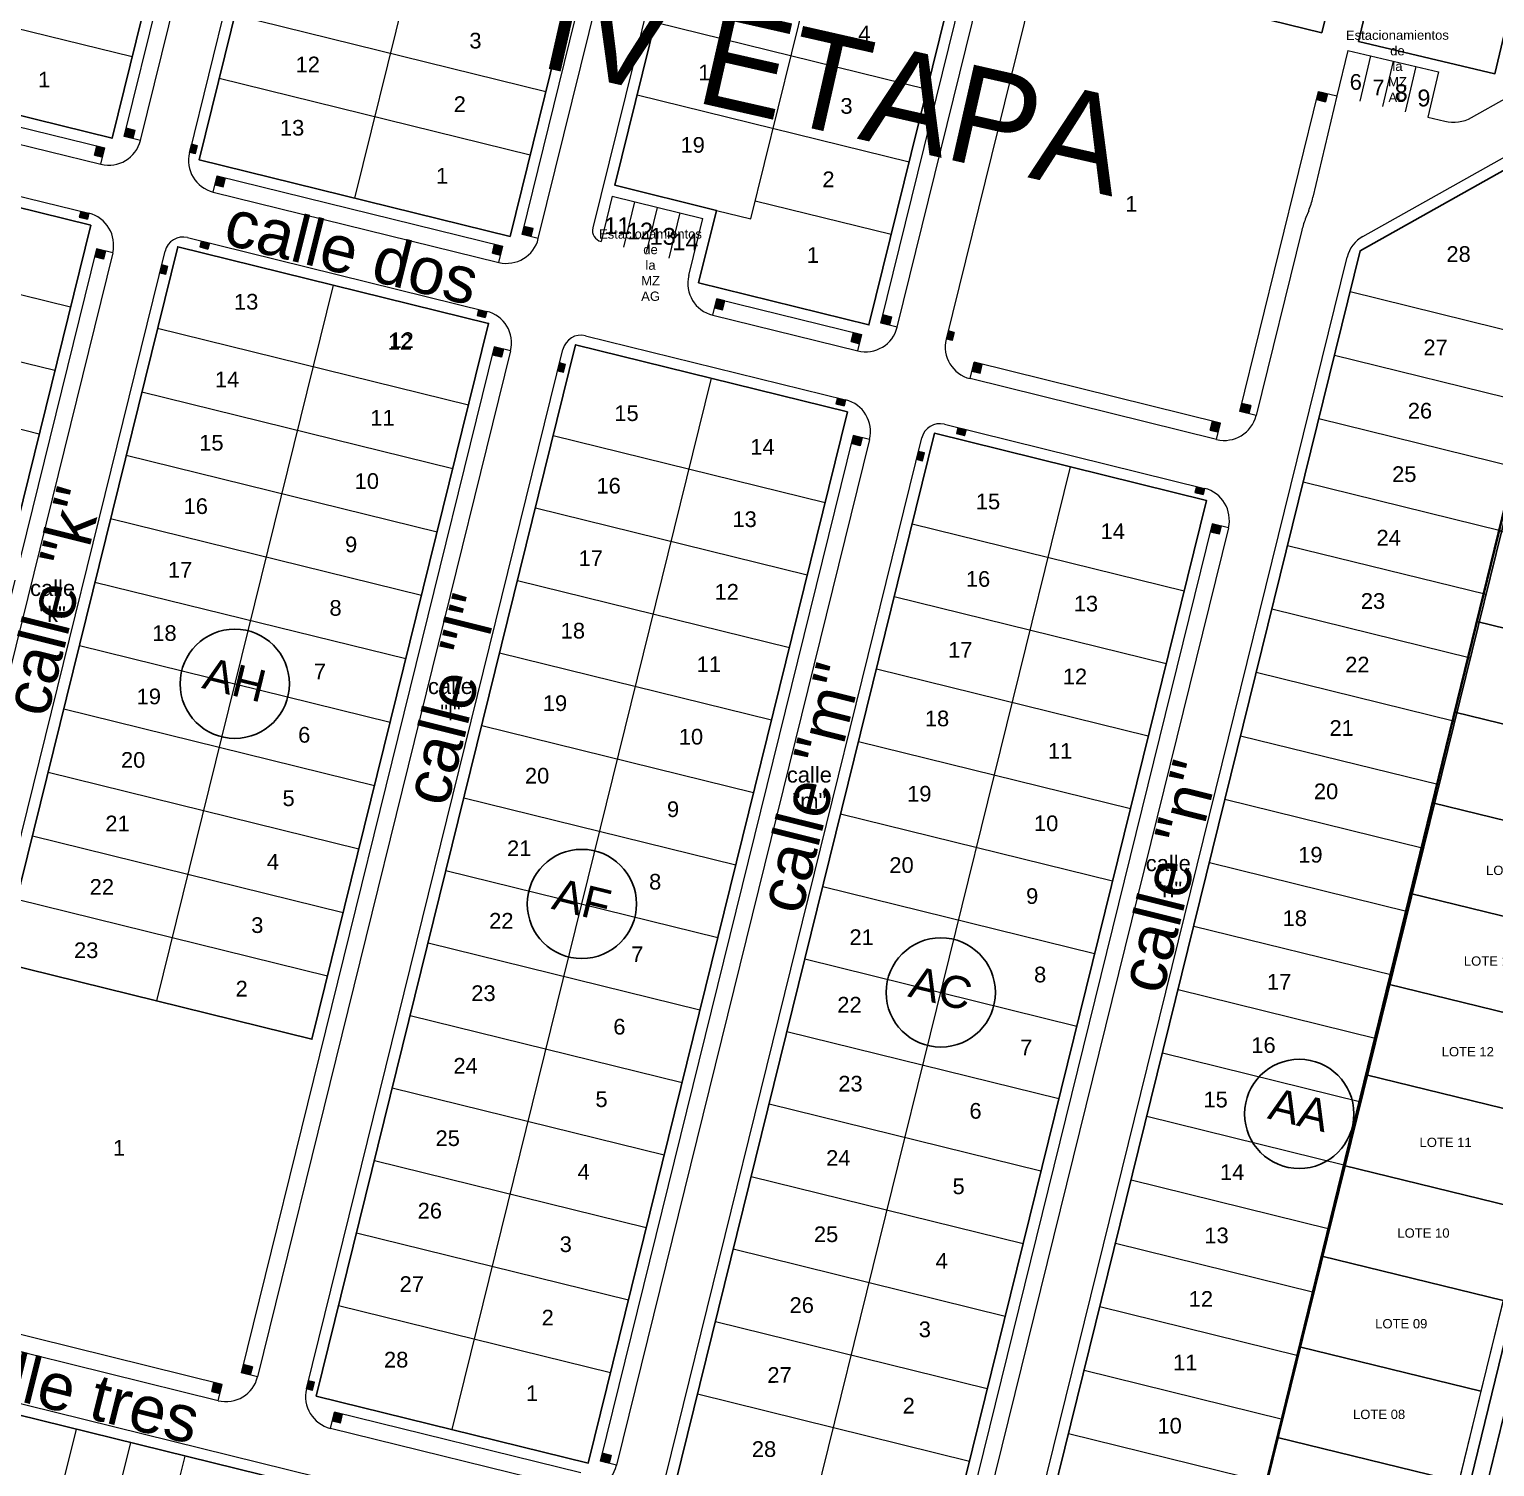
# Model space of a CAD drawing. Header units: millimetres. Extents: x 547073 to 557369, y 9424164 to 9429566.
# Drawn here: x 548786.2 to 548943.2, y 9427071.1 to 9427225.1 of the extents above; entities that cross this region are included whole.
import ezdxf

# ---------------------------------------------------------------- set-up
doc = ezdxf.new("R2010")
doc.units = ezdxf.units.MM
for name, color, linetype, lineweight in [('00 Estacionamientos', 251, 'Continuous', 15), ('00 Lotes', 7, 'Continuous', 15), ('00 Manzana', 170, 'Continuous', 25), ('00 Veredas', 253, 'Continuous', 15), ('Z -TRAZADO BLOCKGRASS', 129, 'Continuous', 9), ('Z-TRAZADO VEREDAS', 6, 'Continuous', 20), ('Z-TRAZADO VIAS', 7, 'Continuous', 9)]:
    doc.layers.add(name, color=color, linetype=linetype, lineweight=lineweight)
for name, color, linetype in [('TEXTO', 5, 'Continuous'), ('TEXTO-CATASTRO', 12, 'Continuous'), ('Y56', 112, 'Continuous')]:
    doc.layers.add(name, color=color, linetype=linetype)
doc.styles.add('KBYOZ', font='micross.ttf')
pattern_1 = [(346, (-6120.45241, 7539.05218), (0.0257042014075, 0.1030939209168), [])]
pattern_2 = [(256, (-6120.45241, 7539.05218), (0.1030939209168, -0.0257042014075), [])]

msp = doc.modelspace()

# ---------------------------------------------------------------- hatches: boundary and pattern name
h = msp.add_hatch()
h.set_pattern_fill('ANSI31', color=256, scale=0.85, angle=211, style=0)
h.set_pattern_definition(pattern_2)
h.paths.add_polyline_path([(548925.316, 9427218.207), (548924.343, 9427218.437), (548924.128, 9427217.563), (548925.101, 9427217.333)])
h = msp.add_hatch()
h.set_pattern_fill('ANSI31', color=256, scale=0.85, angle=211, style=0)
h.set_pattern_definition(pattern_2)
h.paths.add_polyline_path([(548797.575, 9427214.258), (548796.604, 9427214.498), (548796.389, 9427213.624), (548797.36, 9427213.384)])
h = msp.add_hatch()
h.set_pattern_fill('ANSI31', color=256, scale=0.85, angle=301, style=0)
h.set_pattern_definition(pattern_1)
h.paths.add_polyline_path([(548794.331, 9427212.38), (548793.457, 9427212.596), (548793.218, 9427211.625), (548794.092, 9427211.409)])
h = msp.add_hatch()
h.set_pattern_fill('ANSI31', color=256, scale=0.85, angle=211, style=0)
h.set_pattern_definition(pattern_2)
h.paths.add_polyline_path([(548804.242, 9427212.614), (548803.595, 9427212.774), (548803.379, 9427211.9), (548804.026, 9427211.74)])
h = msp.add_hatch()
h.set_pattern_fill('ANSI31', color=256, scale=0.85, angle=301, style=0)
h.set_pattern_definition(pattern_1)
h.paths.add_polyline_path([(548807.244, 9427209.196), (548806.37, 9427209.411), (548806.131, 9427208.44), (548807.005, 9427208.225)])
h = msp.add_hatch()
h.set_pattern_fill('ANSI31', color=256, scale=0.85, angle=301, style=0)
h.set_pattern_definition(pattern_1)
h.paths.add_polyline_path([(548792.607, 9427205.39), (548791.733, 9427205.605), (548791.574, 9427204.958), (548792.447, 9427204.742)])
h = msp.add_hatch()
h.set_pattern_fill('ANSI31', color=256, scale=0.85, angle=211, style=0)
h.set_pattern_definition(pattern_2)
h.paths.add_polyline_path([(548840.198, 9427203.746), (548839.227, 9427203.986), (548839.012, 9427203.112), (548839.982, 9427202.873)])
h = msp.add_hatch()
h.set_pattern_fill('ANSI31', color=256, scale=0.85, angle=301, style=0)
h.set_pattern_definition(pattern_1)
h.paths.add_polyline_path([(548805.52, 9427202.205), (548804.646, 9427202.421), (548804.487, 9427201.773), (548805.36, 9427201.558)])
h = msp.add_hatch()
h.set_pattern_fill('ANSI31', color=256, scale=0.85, angle=301, style=0)
h.set_pattern_definition(pattern_1)
h.paths.add_polyline_path([(548836.954, 9427201.869), (548836.08, 9427202.084), (548835.841, 9427201.113), (548836.715, 9427200.898)])
h = msp.add_hatch()
h.set_pattern_fill('ANSI31', color=256, scale=0.85, angle=211, style=0)
h.set_pattern_definition(pattern_2)
h.paths.add_polyline_path([(548794.39, 9427201.345), (548793.419, 9427201.584), (548793.204, 9427200.711), (548794.175, 9427200.471)])
h = msp.add_hatch()
h.set_pattern_fill('ANSI31', color=256, scale=0.85, angle=211, style=0)
h.set_pattern_definition(pattern_2)
h.paths.add_polyline_path([(548801.057, 9427199.701), (548800.41, 9427199.86), (548800.195, 9427198.987), (548800.842, 9427198.827)])
h = msp.add_hatch()
h.set_pattern_fill('ANSI31', color=256, scale=0.85, angle=301, style=0)
h.set_pattern_definition(pattern_1)
h.paths.add_polyline_path([(548860.741, 9427196.002), (548859.867, 9427196.218), (548859.628, 9427195.247), (548860.502, 9427195.031)])
h = msp.add_hatch()
h.set_pattern_fill('ANSI31', color=256, scale=0.85, angle=301, style=0)
h.set_pattern_definition(pattern_1)
h.paths.add_polyline_path([(548835.23, 9427194.878), (548834.356, 9427195.094), (548834.197, 9427194.446), (548835.07, 9427194.231)])
h = msp.add_hatch()
h.set_pattern_fill('ANSI31', color=256, scale=0.85, angle=211, style=0)
h.set_pattern_definition(pattern_2)
h.paths.add_polyline_path([(548878.646, 9427194.264), (548877.675, 9427194.504), (548877.46, 9427193.63), (548878.431, 9427193.391)])
h = msp.add_hatch()
h.set_pattern_fill('ANSI31', color=256, scale=0.85, angle=301, style=0)
h.set_pattern_definition(pattern_1)
h.paths.add_polyline_path([(548875.402, 9427192.387), (548874.528, 9427192.602), (548874.289, 9427191.631), (548875.163, 9427191.416)])
h = msp.add_hatch()
h.set_pattern_fill('ANSI31', color=256, scale=0.85, angle=211, style=0)
h.set_pattern_definition(pattern_2)
h.paths.add_polyline_path([(548885.313, 9427192.62), (548884.666, 9427192.78), (548884.45, 9427191.906), (548885.097, 9427191.746)])
h = msp.add_hatch()
h.set_pattern_fill('ANSI31', color=256, scale=0.85, angle=211, style=0)
h.set_pattern_definition(pattern_2)
h.paths.add_polyline_path([(548837.013, 9427190.833), (548836.042, 9427191.073), (548835.827, 9427190.199), (548836.798, 9427189.96)])
h = msp.add_hatch()
h.set_pattern_fill('ANSI31', color=256, scale=0.85, angle=211, style=0)
h.set_pattern_definition(pattern_2)
h.paths.add_polyline_path([(548843.68, 9427189.189), (548843.033, 9427189.349), (548842.818, 9427188.475), (548843.465, 9427188.315)])
h = msp.add_hatch()
h.set_pattern_fill('ANSI31', color=256, scale=0.85, angle=301, style=0)
h.set_pattern_definition(pattern_1)
h.paths.add_polyline_path([(548888.315, 9427189.202), (548887.441, 9427189.418), (548887.202, 9427188.447), (548888.076, 9427188.231)])
h = msp.add_hatch()
h.set_pattern_fill('ANSI31', color=256, scale=0.85, angle=301, style=0)
h.set_pattern_definition(pattern_1)
h.paths.add_polyline_path([(548873.678, 9427185.396), (548873.518, 9427184.749), (548872.645, 9427184.964), (548872.804, 9427185.612)])
h = msp.add_hatch()
h.set_pattern_fill('ANSI31', color=256, scale=0.85, angle=211, style=0)
h.set_pattern_definition(pattern_2)
h.paths.add_polyline_path([(548917.092, 9427184.783), (548916.121, 9427185.023), (548915.906, 9427184.149), (548916.877, 9427183.909)])
h = msp.add_hatch()
h.set_pattern_fill('ANSI31', color=256, scale=0.85, angle=301, style=0)
h.set_pattern_definition(pattern_1)
h.paths.add_polyline_path([(548913.85, 9427182.905), (548912.976, 9427183.12), (548912.737, 9427182.149), (548913.611, 9427181.934)])
h = msp.add_hatch()
h.set_pattern_fill('ANSI31', color=256, scale=0.85, angle=211, style=0)
h.set_pattern_definition(pattern_2)
h.paths.add_polyline_path([(548875.461, 9427181.351), (548874.49, 9427181.591), (548874.275, 9427180.717), (548875.246, 9427180.478)])
h = msp.add_hatch()
h.set_pattern_fill('ANSI31', color=256, scale=0.85, angle=301, style=0)
h.set_pattern_definition(pattern_1)
h.paths.add_polyline_path([(548886.591, 9427182.211), (548885.717, 9427182.427), (548885.558, 9427181.78), (548886.431, 9427181.564)])
h = msp.add_hatch()
h.set_pattern_fill('ANSI31', color=256, scale=0.85, angle=211, style=0)
h.set_pattern_definition(pattern_2)
h.paths.add_polyline_path([(548882.128, 9427179.707), (548881.481, 9427179.867), (548881.266, 9427178.993), (548881.913, 9427178.833)])
h = msp.add_hatch()
h.set_pattern_fill('ANSI31', color=256, scale=0.85, angle=301, style=0)
h.set_pattern_definition(pattern_1)
h.paths.add_polyline_path([(548912.126, 9427175.914), (548911.252, 9427176.13), (548911.093, 9427175.482), (548911.966, 9427175.267)])
h = msp.add_hatch()
h.set_pattern_fill('ANSI31', color=256, scale=0.85, angle=211, style=0)
h.set_pattern_definition(pattern_2)
h.paths.add_polyline_path([(548913.909, 9427171.869), (548912.939, 9427172.109), (548912.723, 9427171.235), (548913.694, 9427170.996)])
h = msp.add_hatch()
h.set_pattern_fill('ANSI31', color=256, scale=0.85, angle=211, style=0)
h.set_pattern_definition(pattern_2)
h.paths.add_polyline_path([(548810.124, 9427081.8), (548809.153, 9427082.04), (548808.937, 9427081.166), (548809.908, 9427080.926)])
h = msp.add_hatch()
h.set_pattern_fill('ANSI31', color=256, scale=0.85, angle=301, style=0)
h.set_pattern_definition(pattern_1)
h.paths.add_polyline_path([(548806.88, 9427079.922), (548806.006, 9427080.138), (548805.767, 9427079.167), (548806.64, 9427078.951)])
h = msp.add_hatch()
h.set_pattern_fill('ANSI31', color=256, scale=0.85, angle=211, style=0)
h.set_pattern_definition(pattern_2)
h.paths.add_polyline_path([(548816.791, 9427080.156), (548816.143, 9427080.316), (548815.928, 9427079.442), (548816.575, 9427079.282)])
h = msp.add_hatch()
h.set_pattern_fill('ANSI31', color=256, scale=0.85, angle=301, style=0)
h.set_pattern_definition(pattern_1)
h.paths.add_polyline_path([(548819.793, 9427076.738), (548818.919, 9427076.953), (548818.68, 9427075.982), (548819.553, 9427075.767)])
h = msp.add_hatch()
h.set_pattern_fill('ANSI31', color=256, scale=0.85, angle=211, style=0)
h.set_pattern_definition(pattern_2)
h.paths.add_polyline_path([(548848.572, 9427072.318), (548847.601, 9427072.558), (548847.385, 9427071.684), (548848.356, 9427071.444)])

# ---------------------------------------------------------------- linework, layer by layer
at = {"lineweight": 35}
msp.add_lwpolyline([(548953.98, 9427213.484), (548903.3, 9427006.222), (548940.893, 9426997.03, -0.0320832), (548995.696, 9427028.56)], format="xyb", dxfattribs=at)
at = {"layer": '00 Estacionamientos'}
for p, q in [((548879.207, 9427193.199), (548897.915, 9427269.057)), ((548798.136, 9427213.193), (548811.352, 9427266.779)), ((548840.759, 9427202.681), (548852.334, 9427249.617)), ((548929.899, 9427222.261), (548928.749, 9427217.395)), ((548932.332, 9427221.685), (548931.182, 9427216.82)), ((548934.765, 9427221.11), (548933.615, 9427216.244)), ((548763.316, 9427218.175), (548793.9, 9427210.633)), ((548926.316, 9427217.97), (548923.744, 9427207.097)), ((548805.939, 9427207.663), (548836.523, 9427200.121)), ((548849.906, 9427201.764), (548851.103, 9427206.619)), ((548852.333, 9427201.166), (548853.53, 9427206.02)), ((548854.76, 9427200.567), (548855.958, 9427205.422)), ((548923.283, 9427205.647), (548922.99, 9427204.923)), ((548922.55, 9427203.566), (548917.655, 9427183.717)), ((548795.167, 9427201.153), (548768.062, 9427091.246)), ((548859.436, 9427194.47), (548874.971, 9427190.639)), ((548837.79, 9427190.642), (548810.685, 9427080.735)), ((548913.419, 9427181.157), (548887.01, 9427187.67)), ((548876.238, 9427181.16), (548849.133, 9427071.253)), ((548914.686, 9427171.678), (548887.581, 9427061.771)), ((548806.449, 9427078.175), (548775.865, 9427085.717)), ((548844.897, 9427068.693), (548818.488, 9427075.206))]:
    msp.add_line(p, q, dxfattribs=at)
for centre, start, end in [((548914.013, 9427209.398), 337.96872, 346.69492), ((548932.26, 9427201.172), 157.96872, 166.14628)]:
    msp.add_arc(centre, 10, start, end, dxfattribs=at)
at = {"layer": '00 Lotes'}
for p, q in [((548863.527, 9427204.791), (548881.088, 9427276.001)), ((548833.311, 9427256.633), (548821.076, 9427207.02)), ((548763.957, 9427230.377), (548797.259, 9427222.164)), ((548808.256, 9427226.661), (548841.558, 9427218.449)), ((548853.273, 9427225.859), (548882.4, 9427218.676)), ((548806.58, 9427219.865), (548839.882, 9427211.652)), ((548851.357, 9427218.092), (548880.485, 9427210.908)), ((548864.006, 9427206.733), (548878.569, 9427203.141)), ((548757.348, 9427203.58), (548790.65, 9427195.367)), ((548818.777, 9427197.7), (548799.861, 9427120.998)), ((548927.727, 9427196.992), (548948.991, 9427191.748)), ((548755.672, 9427196.783), (548788.974, 9427188.57)), ((548799.971, 9427193.068), (548833.273, 9427184.855)), ((548753.996, 9427189.987), (548787.298, 9427181.774)), ((548926.051, 9427190.195), (548947.314, 9427184.951)), ((548831.537, 9427075.077), (548859.312, 9427187.703)), ((548798.295, 9427186.272), (548831.597, 9427178.059)), ((548924.375, 9427183.399), (548945.638, 9427178.155)), ((548842.354, 9427181.585), (548871.482, 9427174.402)), ((548796.619, 9427179.475), (548829.921, 9427171.262)), ((548869.985, 9427065.595), (548897.761, 9427178.221)), ((548922.698, 9427176.603), (548943.962, 9427171.359)), ((548840.439, 9427173.818), (548869.566, 9427166.635)), ((548794.943, 9427172.679), (548828.245, 9427164.466)), ((548880.802, 9427172.103), (548909.93, 9427164.92)), ((548921.022, 9427169.806), (548942.286, 9427164.562)), ((548793.266, 9427165.882), (548826.569, 9427157.67)), ((548838.523, 9427166.051), (548867.651, 9427158.868)), ((548878.887, 9427164.336), (548908.014, 9427157.153)), ((548919.346, 9427163.01), (548940.61, 9427157.766)), ((548791.59, 9427159.086), (548824.893, 9427150.873)), ((548836.608, 9427158.284), (548865.735, 9427151.1)), ((548876.971, 9427156.569), (548906.099, 9427149.386)), ((548917.67, 9427156.214), (548938.934, 9427150.969)), ((548789.914, 9427152.29), (548823.216, 9427144.077)), ((548834.692, 9427150.516), (548863.819, 9427143.333)), ((548875.056, 9427148.802), (548904.183, 9427141.618)), ((548915.994, 9427149.417), (548937.258, 9427144.173)), ((548788.238, 9427145.493), (548821.54, 9427137.28)), ((548832.777, 9427142.749), (548861.904, 9427135.566)), ((548914.318, 9427142.621), (548935.582, 9427137.377)), ((548873.14, 9427141.034), (548902.268, 9427133.851)), ((548786.562, 9427138.697), (548819.864, 9427130.484)), ((548912.642, 9427135.824), (548933.906, 9427130.58)), ((548830.861, 9427134.982), (548859.988, 9427127.798)), ((548871.225, 9427133.267), (548900.352, 9427126.084)), ((548784.886, 9427131.901), (548818.188, 9427123.688)), ((548910.966, 9427129.028), (548932.229, 9427123.784)), ((548828.946, 9427127.215), (548858.073, 9427120.031)), ((548869.309, 9427125.5), (548898.436, 9427118.316)), ((548909.29, 9427122.232), (548930.553, 9427116.988)), ((548827.03, 9427119.447), (548856.157, 9427112.264)), ((548867.394, 9427117.733), (548896.521, 9427110.549)), ((548907.613, 9427115.435), (548928.877, 9427110.191)), ((548825.114, 9427111.68), (548854.242, 9427104.497)), ((548865.478, 9427109.965), (548894.605, 9427102.782)), ((548905.937, 9427108.639), (548927.201, 9427103.395)), ((548823.199, 9427103.913), (548852.326, 9427096.729)), ((548863.562, 9427102.198), (548892.69, 9427095.015)), ((548904.261, 9427101.843), (548925.525, 9427096.599)), ((548821.283, 9427096.145), (548850.411, 9427088.962)), ((548902.585, 9427095.046), (548923.849, 9427089.802)), ((548861.647, 9427094.431), (548890.774, 9427087.247)), ((548819.368, 9427088.378), (548848.495, 9427081.195)), ((548900.909, 9427088.25), (548922.173, 9427083.006)), ((548859.731, 9427086.663), (548888.859, 9427079.48)), ((548899.233, 9427081.453), (548920.497, 9427076.209)), ((548857.816, 9427078.896), (548886.943, 9427071.713)), ((548786.487, 9427055.701), (548791.276, 9427075.119)), ((548897.557, 9427074.657), (548918.821, 9427069.413)), ((548792.312, 9427054.264), (548797.101, 9427073.682)), ((548798.138, 9427052.827), (548802.927, 9427072.246))]:
    msp.add_line(p, q, dxfattribs=at)
for points in [[(548941.304, 9427161.643), (548943.679, 9427171.357), (548963.107, 9427166.607), (548960.731, 9427156.893)], [(548938.928, 9427151.93), (548941.304, 9427161.643), (548960.731, 9427156.893), (548958.356, 9427147.179)], [(548936.553, 9427142.216), (548938.928, 9427151.93), (548958.356, 9427147.179), (548955.981, 9427137.465)], [(548934.178, 9427132.502), (548936.553, 9427142.216), (548955.981, 9427137.465), (548953.606, 9427127.751)], [(548931.803, 9427122.788), (548934.178, 9427132.502), (548953.606, 9427127.751), (548951.23, 9427118.038)], [(548929.428, 9427113.074), (548931.803, 9427122.788), (548951.23, 9427118.038), (548948.855, 9427108.324)], [(548927.052, 9427103.36), (548929.428, 9427113.074), (548948.855, 9427108.324), (548946.48, 9427098.61)], [(548924.677, 9427093.647), (548927.052, 9427103.36), (548946.48, 9427098.61), (548944.105, 9427088.896)], [(548922.302, 9427083.933), (548924.677, 9427093.647), (548944.105, 9427088.896), (548941.73, 9427079.182)], [(548919.927, 9427074.219), (548922.302, 9427083.933), (548941.73, 9427079.182), (548939.354, 9427069.469)], [(548917.552, 9427064.505), (548919.927, 9427074.219), (548939.354, 9427069.469), (548936.979, 9427059.755)]]:
    msp.add_lwpolyline(points, close=True, dxfattribs=at)
at = {"layer": '00 Manzana'}
msp.add_lwpolyline([(548928.631, 9427223.794), (548943.228, 9427220.342), (548950.245, 9427250.012), (548961.551, 9427297.503), (548968.488, 9427324.487), (548976.916, 9427360.766, -1.4470924), (548976.916, 9427360.766), (548976.916, 9427360.766), (548976.916, 9427360.766), (548976.916, 9427360.766), (548976.916, 9427360.766), (548962.352, 9427364.357), (548953.917, 9427328.052), (548946.99, 9427301.107), (548946.99, 9427301.107), (548946.99, 9427301.107), (548935.653, 9427253.486), (548928.631, 9427223.794)], format="xyb", dxfattribs=at)
for points in [[(548867.693, 9427281.528), (548859.302, 9427247.734), (548857.104, 9427241.394), (548848.963, 9427208.383), (548859.837, 9427205.701), (548857.922, 9427197.934), (548876.175, 9427193.432), (548895.111, 9427270.214), (548867.693, 9427281.528)], [(548783.657, 9427251.487), (548770.186, 9427255.635), (548761.802, 9427221.638), (548795.104, 9427213.426), (548808.578, 9427268.061), (548790.006, 9427276.642), (548783.657, 9427251.487)], [(548904.085, 9427266.512), (548895.552, 9427231.912), (548924.679, 9427224.728), (548932.13, 9427254.94), (548904.085, 9427266.512)], [(548817.454, 9427263.96), (548804.425, 9427211.127), (548837.727, 9427202.914), (548849.456, 9427250.475), (548841.526, 9427252.837), (548817.454, 9427263.96)], [(548881.993, 9427011.548), (548928.808, 9427201.377), (548951.64, 9427214.195), (548954.361, 9427213.524), (548954.361, 9427213.524), (548903.257, 9427006.304), (548903.257, 9427006.304), (548903.257, 9427006.304), (548881.993, 9427011.548)], [(548731.727, 9427099.692), (548759.503, 9427212.318), (548792.805, 9427204.105), (548765.03, 9427091.479), (548731.727, 9427099.692)], [(548783.21, 9427125.104), (548802.126, 9427201.806), (548835.428, 9427193.593), (548816.512, 9427116.891), (548783.21, 9427125.104)], [(548816.973, 9427078.669), (548844.749, 9427191.295), (548873.876, 9427184.111), (548846.101, 9427071.486), (548816.973, 9427078.669)], [(548855.421, 9427069.187), (548883.197, 9427181.813), (548912.324, 9427174.629), (548884.549, 9427062.004), (548855.421, 9427069.187)], [(548729.429, 9427090.371), (548719.851, 9427051.535), (548872.672, 9427013.847), (548882.25, 9427052.683), (548729.429, 9427090.371)]]:
    msp.add_lwpolyline(points, dxfattribs=at)
at = {"layer": '00 Veredas'}
for p, q in [((548877.46, 9427193.63), (548896.233, 9427269.752)), ((548796.389, 9427213.624), (548809.687, 9427267.548)), ((548902.963, 9427266.974), (548884.45, 9427191.906)), ((548816.344, 9427264.472), (548803.379, 9427211.9)), ((548839.012, 9427203.112), (548850.607, 9427250.132)), ((548857.516, 9427248.074), (548846.601, 9427203.815)), ((548927.467, 9427222.836), (548926.316, 9427217.97)), ((548927.467, 9427222.836), (548937.198, 9427220.535)), ((548937.198, 9427220.535), (548936.047, 9427215.669)), ((548763.747, 9427219.923), (548794.331, 9427212.38)), ((548915.906, 9427184.149), (548924.343, 9427218.437)), ((548924.136, 9427217.561), (548925.101, 9427217.333)), ((548924.343, 9427218.437), (548926.316, 9427217.97)), ((548925.101, 9427217.333), (548925.314, 9427218.198)), ((548940.74, 9427215.645), (548944.544, 9427217.781)), ((548797.575, 9427214.258), (548796.604, 9427214.498)), ((548797.36, 9427213.384), (548797.575, 9427214.258)), ((548929.089, 9427202.911), (548949.254, 9427214.232)), ((548936.047, 9427215.669), (548937.861, 9427215.24)), ((548760.567, 9427213.291), (548792.607, 9427205.39)), ((548793.218, 9427211.625), (548793.457, 9427212.596)), ((548798.136, 9427213.193), (548796.389, 9427213.624)), ((548804.242, 9427212.614), (548803.595, 9427212.774)), ((548804.026, 9427211.74), (548804.242, 9427212.614)), ((548793.218, 9427211.625), (548794.092, 9427211.409)), ((548793.9, 9427210.633), (548794.331, 9427212.38)), ((548804.026, 9427211.74), (548803.379, 9427211.9)), ((548805.939, 9427207.663), (548806.37, 9427209.411)), ((548806.131, 9427208.44), (548807.005, 9427208.225)), ((548806.37, 9427209.411), (548836.954, 9427201.869)), ((548807.005, 9427208.225), (548807.244, 9427209.196)), ((548848.676, 9427207.218), (548847.478, 9427202.363)), ((548848.676, 9427207.218), (548858.385, 9427204.823)), ((548791.733, 9427205.605), (548791.574, 9427204.958)), ((548791.574, 9427204.958), (548792.447, 9427204.742)), ((548792.607, 9427205.39), (548792.447, 9427204.742)), ((548856.876, 9427198.706), (548858.385, 9427204.823)), ((548859.837, 9427205.701), (548863.527, 9427204.791)), ((548840.198, 9427203.746), (548839.227, 9427203.986)), ((548839.982, 9427202.873), (548840.198, 9427203.746)), ((548803.19, 9427202.78), (548835.23, 9427194.878)), ((548804.646, 9427202.421), (548804.487, 9427201.773)), ((548804.487, 9427201.773), (548805.36, 9427201.558)), ((548805.52, 9427202.205), (548805.36, 9427201.558)), ((548835.841, 9427201.113), (548836.08, 9427202.084)), ((548836.523, 9427200.121), (548836.954, 9427201.869)), ((548840.759, 9427202.681), (548839.012, 9427203.112)), ((548793.419, 9427201.584), (548766.314, 9427091.677)), ((548773.305, 9427089.953), (548800.769, 9427201.317)), ((548794.175, 9427200.471), (548793.204, 9427200.711)), ((548795.167, 9427201.153), (548793.419, 9427201.584)), ((548794.39, 9427201.345), (548794.175, 9427200.471)), ((548835.841, 9427201.113), (548836.715, 9427200.898)), ((548880.517, 9427010.573), (548927.405, 9427200.697)), ((548800.842, 9427198.827), (548800.195, 9427198.987)), ((548801.057, 9427199.701), (548800.41, 9427199.86)), ((548800.842, 9427198.827), (548801.057, 9427199.701)), ((548859.436, 9427194.47), (548859.867, 9427196.218)), ((548859.867, 9427196.218), (548875.402, 9427192.387)), ((548860.502, 9427195.031), (548860.741, 9427196.002)), ((548834.356, 9427195.094), (548834.197, 9427194.446)), ((548834.197, 9427194.446), (548835.07, 9427194.231)), ((548835.23, 9427194.878), (548835.07, 9427194.231)), ((548859.628, 9427195.247), (548860.502, 9427195.031)), ((548878.646, 9427194.264), (548877.675, 9427194.504)), ((548878.431, 9427193.391), (548878.646, 9427194.264)), ((548845.813, 9427192.268), (548873.678, 9427185.396)), ((548874.289, 9427191.631), (548874.528, 9427192.602)), ((548874.971, 9427190.639), (548875.402, 9427192.387)), ((548879.207, 9427193.199), (548877.46, 9427193.63)), ((548885.313, 9427192.62), (548884.666, 9427192.78)), ((548885.097, 9427191.746), (548885.313, 9427192.62)), ((548836.042, 9427191.073), (548808.937, 9427081.166)), ((548815.928, 9427079.442), (548843.392, 9427190.805)), ((548837.79, 9427190.642), (548836.042, 9427191.073)), ((548837.013, 9427190.833), (548836.798, 9427189.96)), ((548874.289, 9427191.631), (548875.163, 9427191.416)), ((548885.097, 9427191.746), (548884.45, 9427191.906)), ((548836.798, 9427189.96), (548835.827, 9427190.199)), ((548843.68, 9427189.189), (548843.033, 9427189.349)), ((548843.465, 9427188.315), (548843.68, 9427189.189)), ((548887.01, 9427187.67), (548887.441, 9427189.418)), ((548913.85, 9427182.905), (548887.441, 9427189.418)), ((548888.076, 9427188.231), (548888.315, 9427189.202)), ((548843.465, 9427188.315), (548842.818, 9427188.475)), ((548888.076, 9427188.231), (548887.202, 9427188.447)), ((548872.804, 9427185.612), (548872.645, 9427184.964)), ((548872.645, 9427184.964), (548873.518, 9427184.749)), ((548873.678, 9427185.396), (548873.518, 9427184.749)), ((548917.092, 9427184.783), (548916.121, 9427185.022)), ((548916.877, 9427183.91), (548917.092, 9427184.783)), ((548884.261, 9427182.786), (548912.126, 9427175.914)), ((548912.737, 9427182.149), (548912.976, 9427183.12)), ((548913.419, 9427181.157), (548913.85, 9427182.905)), ((548917.655, 9427183.717), (548915.906, 9427184.149)), ((548874.49, 9427181.591), (548847.385, 9427071.684)), ((548854.376, 9427069.96), (548881.84, 9427181.323)), ((548876.238, 9427181.16), (548874.49, 9427181.591)), ((548875.461, 9427181.351), (548875.246, 9427180.478)), ((548885.717, 9427182.427), (548885.558, 9427181.78)), ((548885.558, 9427181.78), (548886.431, 9427181.564)), ((548886.591, 9427182.211), (548886.431, 9427181.564)), ((548913.611, 9427181.934), (548912.737, 9427182.149)), ((548875.246, 9427180.478), (548874.275, 9427180.717)), ((548882.128, 9427179.707), (548881.481, 9427179.867)), ((548881.913, 9427178.833), (548882.128, 9427179.707)), ((548881.913, 9427178.833), (548881.266, 9427178.993)), ((548911.252, 9427176.13), (548911.093, 9427175.482)), ((548911.093, 9427175.482), (548911.966, 9427175.267)), ((548912.126, 9427175.914), (548911.966, 9427175.267)), ((548912.939, 9427172.109), (548885.833, 9427062.202)), ((548914.686, 9427171.678), (548912.939, 9427172.109)), ((548913.909, 9427171.869), (548913.694, 9427170.996)), ((548913.694, 9427170.996), (548912.723, 9427171.235)), ((548882.052, 9427053.968), (548730.493, 9427091.345)), ((548806.88, 9427079.922), (548776.296, 9427087.465)), ((548810.685, 9427080.735), (548808.937, 9427081.166)), ((548810.124, 9427081.8), (548809.153, 9427082.04)), ((548810.124, 9427081.8), (548809.908, 9427080.926)), ((548805.767, 9427079.167), (548806.006, 9427080.138)), ((548806.64, 9427078.951), (548805.767, 9427079.167)), ((548806.449, 9427078.175), (548806.88, 9427079.922)), ((548816.575, 9427079.282), (548815.928, 9427079.442)), ((548816.791, 9427080.156), (548816.143, 9427080.316)), ((548816.575, 9427079.282), (548816.791, 9427080.156)), ((548818.488, 9427075.206), (548818.919, 9427076.953)), ((548845.328, 9427070.44), (548818.919, 9427076.953)), ((548819.553, 9427075.767), (548819.793, 9427076.738)), ((548819.553, 9427075.767), (548818.68, 9427075.982)), ((548849.133, 9427071.253), (548847.385, 9427071.684)), ((548848.572, 9427072.318), (548847.601, 9427072.558)), ((548848.572, 9427072.318), (548848.356, 9427071.444))]:
    msp.add_line(p, q, dxfattribs=at)
for centre, radius, start, end in [((548938.782, 9427219.133), 4, 256.69492, 299.31243), ((548794.738, 9427214.031), 3.5, 256.14628, 346.14628), ((548806.777, 9427211.062), 3.5, 166.14628, 256.14628), ((548791.769, 9427201.991), 3.5, 346.14628, 76.14628), ((548847.766, 9427203.528), 1.2, 166.14628, 256.14628), ((548802.711, 9427200.838), 2, 76.14628, 166.14628), ((548837.361, 9427203.519), 3.5, 256.14628, 346.14628), ((548930.803, 9427199.859), 3.5, 119.31243, 166.14628), ((548860.274, 9427197.868), 3.5, 166.14628, 256.14628), ((548834.392, 9427191.48), 3.5, 346.14628, 76.14628), ((548845.334, 9427190.326), 2, 76.14628, 166.14628), ((548875.809, 9427194.037), 3.5, 256.14628, 346.14628), ((548887.848, 9427191.068), 3.5, 166.14628, 256.14628), ((548872.84, 9427181.998), 3.5, 346.14628, 76.14628), ((548883.782, 9427180.844), 2, 76.14628, 166.14628), ((548914.257, 9427184.555), 3.5, 256.14628, 346.14628), ((548911.288, 9427172.516), 3.5, 346.14628, 76.14628), ((548807.287, 9427081.573), 3.5, 256.14628, 346.14628), ((548819.326, 9427078.604), 3.5, 166.14628, 256.14628), ((548845.735, 9427072.091), 3.5, 256.14628, 346.14628)]:
    msp.add_arc(centre, radius, start, end, dxfattribs=at)
at = {"layer": 'TEXTO-CATASTRO'}
for centre in [(548808.24, 9427154.978), (548845.423, 9427131.389), (548883.871, 9427121.907), (548922.275, 9427108.902)]:
    msp.add_circle(centre, 5.85, dxfattribs=at)
at = {"layer": 'Z -TRAZADO BLOCKGRASS'}
msp.add_lwpolyline([(548953.703, 9427123.095), (548938.43, 9427060.635), (548940.178, 9427060.208), (548955.451, 9427122.668)], close=True, dxfattribs=at)
at = {"layer": 'Z-TRAZADO VEREDAS'}
msp.add_lwpolyline([(548983.224, 9427248.879), (548923.914, 9427006.323), (548923.631, 9427005.163), (548932.762, 9427002.93), (548946.443, 9427058.882)], dxfattribs=at)
msp.add_lwpolyline([(548946.728, 9427060.048, 0.4142136), (548943.101, 9427057.846), (548943.101, 9427057.846), (548944.85, 9427057.418), (548931.842, 9427004.39), (548925.081, 9427006.044), (548938.145, 9427059.47), (548939.893, 9427059.042), (548940.178, 9427060.208), (548938.43, 9427060.635), (548953.703, 9427123.095)], format="xyb", dxfattribs=at)
at = {"layer": 'Z-TRAZADO VIAS', "transparency": 33554684}
msp.add_lwpolyline([(549011.743, 9427038.416), (549052.047, 9427193.4), (549008.369, 9427248.462), (548962.031, 9427259.457), (548960.784, 9427254.203), (548983.224, 9427248.879, -0.4182265), (548985.425, 9427245.252), (548926.83, 9427005.616), (548930.133, 9427004.809), (548943.101, 9427057.846, -0.4142133), (548946.728, 9427060.048), (548998.919, 9427047.286, -0.4184978), (549001.11, 9427043.617), (548997.413, 9427029.402, -0.0085384), (549012.673, 9427036.53, -0.1687978)], format="xyb", close=True, dxfattribs=at)

# ---------------------------------------------------------------- texts
at = {"layer": 'TEXTO', "color": 7, "attachment_point": 5, "style": 'KBYOZ'}
for s, insert, char_height, width, rotation in [('Estacionamientos de la MZ AD', (548932.793, 9427221.136), 1, 0.000255, 0.08064), ('8', (548933.196, 9427218.298), 1.8, 0.000229, 0.08064), ('9', (548935.629, 9427217.723), 1.8, 0.000229, 0.08064), ('calle dos', (548820.802, 9427201.205), 5, 0.0000000002, 346), ('11', (548849.216, 9427204.054), 1.8, 0.000229, 0.08064), ('Estacionamientos de la MZ AG', (548852.78, 9427199.826), 1, 0.000255, 0.08064), ('12', (548851.649, 9427203.479), 1.8, 0.000229, 0.08064), ('13', (548854.082, 9427202.903), 1.8, 0.000229, 0.08064), ('14', (548856.515, 9427202.328), 1.8, 0.000229, 0.08064), ('calle "k"', (548788.728, 9427163.831), 5, 252.11877, 76), ('calle "l"', (548831.351, 9427153.319), 5, 252.11877, 76), ('calle "m"', (548869.799, 9427143.837), 5, 252.11877, 76), ('calle "n"', (548908.247, 9427134.355), 5, 252.11877, 76), ('calle tres', (548790.728, 9427079.259), 5, 0.0000000002, 346)]:
    msp.add_mtext(s, dxfattribs=dict(at, insert=insert, char_height=char_height, width=width, rotation=rotation))
at = {"layer": 'TEXTO-CATASTRO', "attachment_point": 5, "style": 'KBYOZ'}
for s, insert, char_height, width, rotation in [('4', (548875.689, 9427224.64), 1.68, 0.000122, 0.08064), ('3', (548834.024, 9427223.872), 1.68, 0.000122, 0.08064), ('12', (548816.058, 9427221.328), 1.68, 0.000122, 0.08064), ('1', (548787.82, 9427219.702), 1.68, 0.000122, 0.08064), ('18', (548859.21, 9427220.464), 1.68, 0.000122, 0.08064), ('6', (548928.329, 9427219.447), 1.68, 0.000122, 0.08064), ('7', (548930.762, 9427218.872), 1.68, 0.000122, 0.08064), ('2', (548832.348, 9427217.076), 1.68, 0.000122, 0.08064), ('3', (548873.774, 9427216.873), 1.68, 0.000122, 0.08064), ('13', (548814.381, 9427214.532), 1.68, 0.000122, 0.08064), ('19', (548857.294, 9427212.697), 1.68, 0.000122, 0.08064), ('1', (548830.455, 9427209.41), 1.68, 0.000122, 0.08064), ('2', (548871.842, 9427209.022), 1.68, 0.000122, 0.08064), ('1', (548904.277, 9427206.392), 1.68, 0.000122, 0.08064), ('1', (548870.167, 9427200.913), 1.68, 0.000122, 0.08064), ('28', (548939.342, 9427201.008), 1.68, 0.000122, 0.08064), ('13', (548809.462, 9427195.899), 1.68, 0.000122, 0.08064), ('12', (548825.933, 9427191.622), 1.68, 0.000122, 0.08064), ('12', (548826.113, 9427191.792), 1.68, 0.000122, 0.08064), ('27', (548936.879, 9427191.019), 1.68, 0.000122, 0.08064), ('14', (548807.412, 9427187.589), 1.68, 0.000122, 0.08064), ('15', (548850.207, 9427183.958), 1.68, 0.000122, 0.08064), ('26', (548935.203, 9427184.223), 1.68, 0.000122, 0.08064), ('11', (548824.063, 9427183.482), 1.68, 0.000122, 0.08064), ('15', (548805.736, 9427180.792), 1.68, 0.000122, 0.08064), ('14', (548864.77, 9427180.367), 1.68, 0.000122, 0.08064), ('25', (548933.527, 9427177.426), 1.68, 0.000122, 0.08064), ('10', (548822.387, 9427176.686), 1.68, 0.000122, 0.08064), ('16', (548848.291, 9427176.191), 1.68, 0.000122, 0.08064), ('15', (548888.93, 9427174.501), 1.68, 0.000122, 0.08064), ('16', (548804.06, 9427173.996), 1.68, 0.000122, 0.08064), ('13', (548862.855, 9427172.599), 1.68, 0.000122, 0.08064), ('14', (548902.295, 9427171.321), 1.68, 0.000122, 0.08064), ('9', (548820.711, 9427169.89), 1.68, 0.000122, 0.08064), ('24', (548931.85, 9427170.63), 1.68, 0.000122, 0.08064), ('17', (548846.376, 9427168.424), 1.68, 0.000122, 0.08064), ('17', (548802.384, 9427167.2), 1.68, 0.000122, 0.08064), ('16', (548887.862, 9427166.198), 1.68, 0.000122, 0.08064), ('calle "k"', (548788.727, 9427163.829), 1.68, 0.000122, 0.08064), ('12', (548860.939, 9427164.832), 1.68, 0.000122, 0.08064), ('8', (548819.035, 9427163.093), 1.68, 0.000122, 0.08064), ('13', (548899.421, 9427163.556), 1.68, 0.000122, 0.08064), ('23', (548930.174, 9427163.834), 1.68, 0.000122, 0.08064), ('18', (548800.708, 9427160.403), 1.68, 0.000122, 0.08064), ('18', (548844.46, 9427160.656), 1.68, 0.000122, 0.08064), ('17', (548885.962, 9427158.606), 1.68, 0.000122, 0.08064), ('11', (548859.024, 9427157.065), 1.68, 0.000122, 0.08064), ('22', (548928.498, 9427157.037), 1.68, 0.000122, 0.08064), ('AH', (548808.244, 9427155.416), 3.4214, 0.000158, 346.25424), ('7', (548817.359, 9427156.297), 1.68, 0.000122, 0.08064), ('12', (548898.248, 9427155.762), 1.68, 0.000122, 0.08064), ('calle "l"', (548831.35, 9427153.318), 1.68, 0.000122, 0.08064), ('19', (548799.032, 9427153.607), 1.68, 0.000122, 0.08064), ('19', (548842.545, 9427152.889), 1.68, 0.000122, 0.08064), ('18', (548883.47, 9427151.252), 1.68, 0.000122, 0.08064), ('6', (548815.683, 9427149.5), 1.68, 0.000122, 0.08064), ('10', (548857.108, 9427149.297), 1.68, 0.000122, 0.08064), ('21', (548926.822, 9427150.241), 1.68, 0.000122, 0.08064), ('11', (548896.651, 9427147.784), 1.68, 0.000122, 0.08064), ('20', (548797.356, 9427146.811), 1.68, 0.000122, 0.08064), ('20', (548840.629, 9427145.122), 1.68, 0.000122, 0.08064), ('calle "m"', (548869.798, 9427143.836), 1.68, 0.000122, 0.08064), ('5', (548814.007, 9427142.704), 1.68, 0.000122, 0.08064), ('19', (548881.571, 9427143.186), 1.68, 0.000122, 0.08064), ('20', (548925.146, 9427143.445), 1.68, 0.000122, 0.08064), ('9', (548855.193, 9427141.53), 1.68, 0.000122, 0.08064), ('21', (548795.68, 9427140.014), 1.68, 0.000122, 0.08064), ('10', (548895.161, 9427140.019), 1.68, 0.000122, 0.08064), ('21', (548838.713, 9427137.354), 1.68, 0.000122, 0.08064), ('19', (548923.47, 9427136.648), 1.68, 0.000122, 0.08064), ('4', (548812.331, 9427135.908), 1.68, 0.000122, 0.08064), ('20', (548879.667, 9427135.542), 1.68, 0.000122, 0.08064), ('calle "n"', (548908.246, 9427134.354), 1.68, 0.000122, 0.08064), ('8', (548853.277, 9427133.763), 1.68, 0.000122, 0.08064), ('22', (548794.004, 9427133.218), 1.68, 0.000122, 0.08064), ('AF', (548845.427, 9427131.827), 3.4214, 0.000158, 346.25424), ('9', (548893.666, 9427132.223), 1.68, 0.000122, 0.08064), ('3', (548810.655, 9427129.111), 1.68, 0.000122, 0.08064), ('22', (548836.798, 9427129.587), 1.68, 0.000122, 0.08064), ('18', (548921.794, 9427129.852), 1.68, 0.000122, 0.08064), ('21', (548875.394, 9427127.831), 1.68, 0.000122, 0.08064), ('23', (548792.327, 9427126.421), 1.68, 0.000122, 0.08064), ('7', (548851.362, 9427125.996), 1.68, 0.000122, 0.08064), ('8', (548894.518, 9427123.82), 1.68, 0.000122, 0.08064), ('2', (548808.979, 9427122.315), 1.68, 0.000122, 0.08064), ('AC', (548883.875, 9427122.345), 3.4214, 0.000158, 346.25424), ('17', (548920.118, 9427123.055), 1.68, 0.000122, 0.08064), ('23', (548834.882, 9427121.82), 1.68, 0.000122, 0.08064), ('22', (548874.088, 9427120.596), 1.68, 0.000122, 0.08064), ('6', (548849.446, 9427118.228), 1.68, 0.000122, 0.08064), ('7', (548893.022, 9427116.021), 1.68, 0.000122, 0.08064), ('16', (548918.442, 9427116.259), 1.68, 0.000122, 0.08064), ('24', (548832.967, 9427114.053), 1.68, 0.000122, 0.08064), ('23', (548874.198, 9427112.125), 1.68, 0.000122, 0.08064), ('5', (548847.53, 9427110.461), 1.68, 0.000122, 0.08064), ('15', (548913.312, 9427110.421), 1.68, 0.000122, 0.08064), ('AA', (548922.279, 9427109.34), 3.4214, 0.000158, 346.25424), ('6', (548887.593, 9427109.213), 1.68, 0.000122, 0.08064), ('1', (548795.848, 9427105.271), 1.68, 0.000122, 0.08064), ('25', (548831.051, 9427106.285), 1.68, 0.000122, 0.08064), ('24', (548872.892, 9427104.177), 1.68, 0.000122, 0.08064), ('4', (548845.615, 9427102.694), 1.68, 0.000122, 0.08064), ('14', (548915.089, 9427102.666), 1.68, 0.000122, 0.08064), ('5', (548885.784, 9427101.128), 1.68, 0.000122, 0.08064), ('26', (548829.136, 9427098.518), 1.68, 0.000122, 0.08064), ('25', (548871.586, 9427095.993), 1.68, 0.000122, 0.08064), ('13', (548913.413, 9427095.87), 1.68, 0.000122, 0.08064), ('3', (548843.699, 9427094.926), 1.68, 0.000122, 0.08064), ('4', (548883.974, 9427093.15), 1.68, 0.000122, 0.08064), ('27', (548827.204, 9427090.667), 1.68, 0.000122, 0.08064), ('26', (548868.975, 9427088.401), 1.68, 0.000122, 0.08064), ('12', (548911.737, 9427089.074), 1.68, 0.000122, 0.08064), ('2', (548841.768, 9427087.075), 1.68, 0.000122, 0.08064), ('3', (548882.165, 9427085.81), 1.68, 0.000122, 0.08064), ('28', (548825.53, 9427082.558), 1.68, 0.000122, 0.08064), ('11', (548910.061, 9427082.277), 1.68, 0.000122, 0.08064), ('27', (548866.601, 9427080.928), 1.68, 0.000122, 0.08064), ('1', (548840.093, 9427078.967), 1.68, 0.000122, 0.08064), ('2', (548880.442, 9427077.641), 1.68, 0.000122, 0.08064), ('10', (548908.385, 9427075.481), 1.68, 0.000122, 0.08064), ('28', (548864.939, 9427072.981), 1.68, 0.000122, 0.08064)]:
    msp.add_mtext(s, dxfattribs=dict(at, insert=insert, char_height=char_height, width=width, rotation=rotation))
at = {"layer": 'TEXTO-CATASTRO', "char_height": 1, "attachment_point": 5, "rotation": 0.08064, "style": 'KBYOZ'}
for s, insert in [('LOTE 14', (548945.079, 9427134.984)), ('LOTE 13', (548942.704, 9427125.27)), ('LOTE 12', (548940.329, 9427115.556)), ('LOTE 11', (548937.954, 9427105.842)), ('LOTE 10', (548935.579, 9427096.128)), ('LOTE 09', (548933.203, 9427086.414)), ('LOTE 08', (548930.828, 9427076.701))]:
    msp.add_mtext_dynamic_manual_height_columns(s, width=12.72534, gutter_width=12.5, heights=[0], dxfattribs=dict(at, insert=insert))
at = {"layer": 'Y56', "color": 7, "insert": (548842.935, 9427231.392), "char_height": 10.5, "attachment_point": 1, "rotation": 347.22282}
msp.add_mtext_dynamic_manual_height_columns('IV ETAPA', width=108.26558, gutter_width=12.5, heights=[0], dxfattribs=at)

doc.saveas('drawing.dxf')
